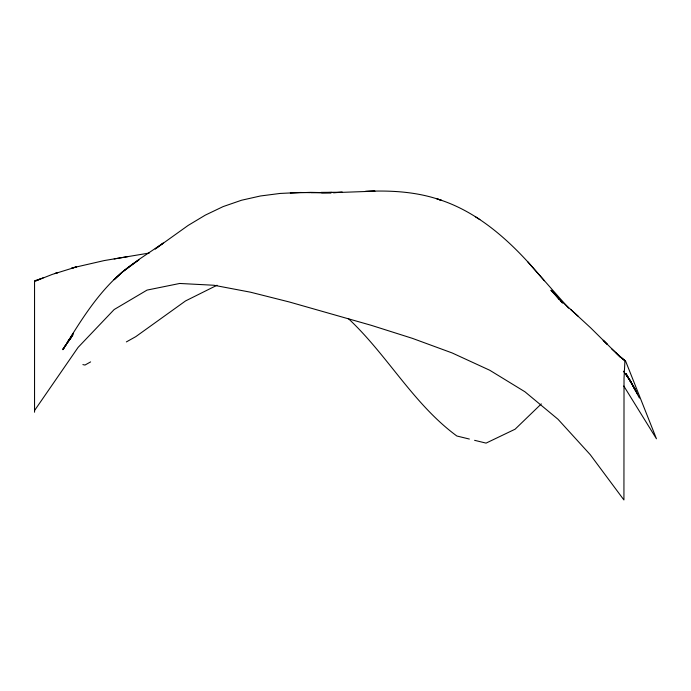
<?xml version="1.0" encoding="UTF-8"?>
<svg xmlns="http://www.w3.org/2000/svg" width="691" height="691" viewBox="0 0 691 691"><rect width="100%" height="100%" fill="white"/><g stroke="black" fill="none" stroke-linecap="round" stroke-linejoin="round"><path stroke-width="1.04" d="M73.186 333.338L62.941 349.715C83.404 316.219 104.764 281.107 138.934 259.851L122.54 271.9L114.162 279.656L122.54 271.9L138.934 259.462L163.283 243.077L155.173 249.002L188.185 225.404L205.357 215.1L223.133 206.592L241.548 200.235L260.429 195.985L280.045 193.445L300.196 192.478L310.294 192.651M34.55 410.514L78.109 347.374L114.162 309.533L147.036 290.099L179.703 283.465L213.916 285.253L250.453 292.189L289.296 301.976L371.266 325.323L412.354 338.34L452.113 352.937L489.738 370.246L524.918 391.762L558.008 419.264L590.244 454.669L623.93 499.973L624.025 378.34L624.94 360.823L611.811 349.041M73.186 334.599L62.941 349.067L72.063 336.171M68.133 341.57L70.655 338.383M70.663 338.115L68.133 341.026L70.663 338.219M541.312 403.89L515.097 429.206L486.067 443.112L474.587 440.322M90.625 361.894L84.984 365.047L82.885 364.598M126.367 341.915L135.773 336.655L185.551 300.93L217.043 285.236M43.593 277.618L35.414 281.038L52.274 274.405L76.632 266.847L71.51 268.272L74.041 267.521M34.55 280.788L40.614 278.827M74.144 267.486L104.272 260.559L149.265 253.036M114.17 258.935L128.18 256.56M290.332 193.039L310.596 192.357L331.162 192.789L310.967 192.711M333.468 192.659L374.988 191.174L365.314 191.407C390.942 190.215 417.243 191.683 441.592 200.407L436.781 198.792M333.442 192.668L342.373 192.236L321.134 192.383M321.626 192.789L331.835 192.374M469.37 439.053L456.846 436.004C413.296 404.01 387.323 354.932 348.255 318.499M437.325 198.982C473.482 210.073 503.411 235.121 528.485 262.615L568.607 308.186M475.33 216.698L479.865 219.6M562.664 302.14L558.613 298.339L590.658 327.836L620.25 357.092L616.113 352.98M625.234 360.771L620.786 357.29L625.761 361.462L656.45 438.776L623.792 386.001M578.514 316.538L570.576 309.352M607.346 344.36L603.157 340.248L607.19 344.239M558.803 298.477L550.9 290.246L559.339 299.315L551.565 290.298L559.719 299.825M527.76 261.794L544.387 280.771M562.578 303.159L560.185 300.291L561.541 301.941M623.386 371.179L628.819 378.832L635.66 390.277L626.02 373.572L636.074 391.417L631.514 382.935M630.702 381.838L625.839 374.004L628.819 378.832M631.004 381.985L629.337 379.143L639.443 398.059M631.479 382.866L637.577 394.172M34.55 281.142L34.55 412.225M57.923 272.487L55.125 273.489L57.889 272.548"/></g></svg>
